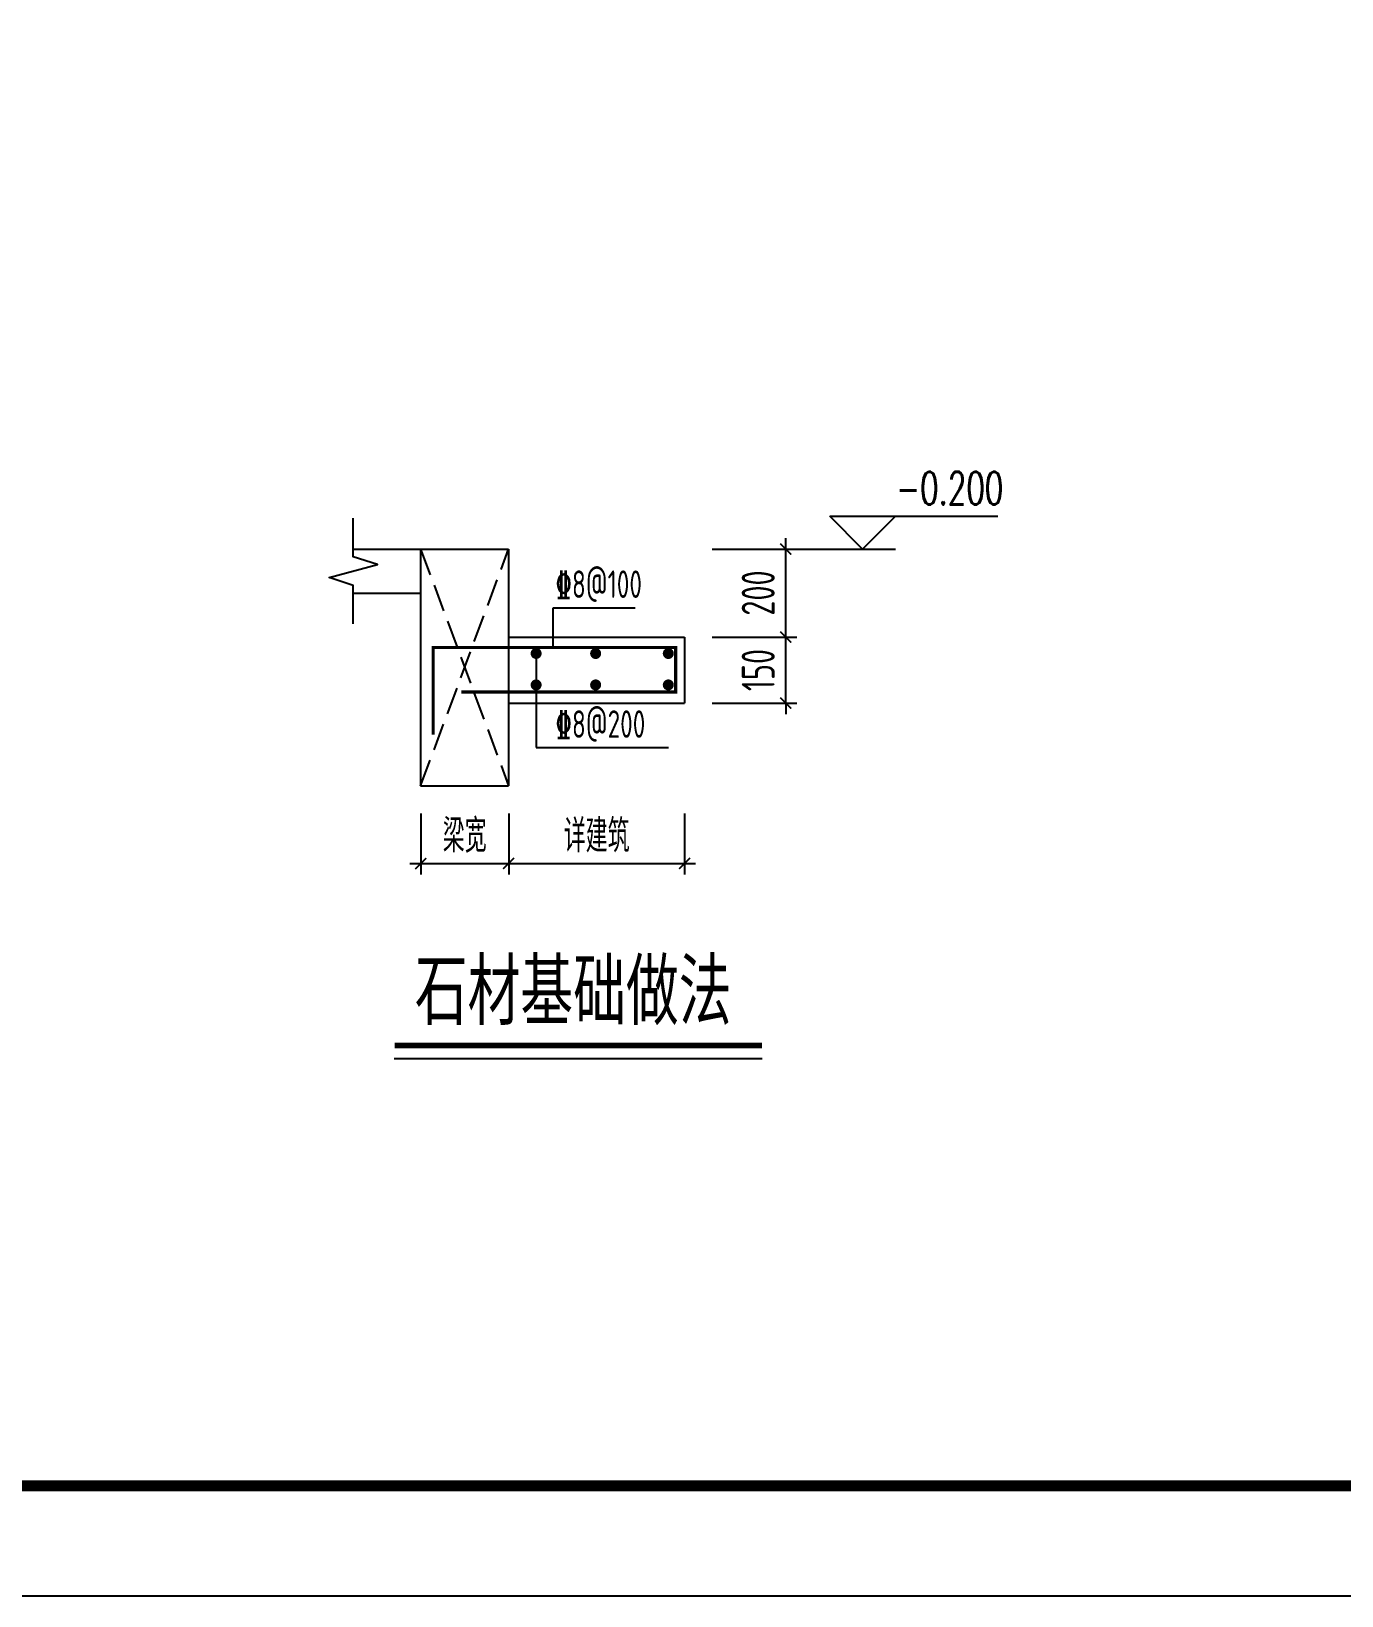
# Model space of a CAD drawing. Extents: x 169490 to 7584583, y -2399407 to 1374371.
# Drawn here: x 3788981 to 3800897, y 721081 to 735305 of the extents above; entities that cross this region are included whole.
import ezdxf

# ---------------------------------------------------------------- set-up
doc = ezdxf.new("R2010")
doc.units = 0
doc.header["$LTSCALE"] = 100
doc.linetypes.add('DASH', pattern=[0.35, 0.25, -0.1])
doc.layers.get('0').update_dxf_attribs({"linetype": 'CONTINUOUS'})
doc.layers.get('DEFPOINTS').update_dxf_attribs({"linetype": 'CONTINUOUS'})
for name, color, linetype in [('DIM_ELEV', 3, 'CONTINUOUS'), ('NUM', 7, 'CONTINUOUS'), ('S-DETL-LINE1', 2, 'CONTINUOUS'), ('S-SLAB-DIM', 92, 'CONTINUOUS'), ('TEXT', 7, 'CONTINUOUS'), ('THIN', 190, 'CONTINUOUS'), ('图框', 140, 'CONTINUOUS')]:
    doc.layers.add(name, color=color, linetype=linetype)
doc.layers.add('rein', color=10, linetype='CONTINUOUS', lineweight=18)
doc.styles.add('_TCH_DIM', font='SIMPLEX', dxfattribs={"bigfont": 'GBCBIG'})
doc.styles.add('TSSD_Dimension', font='Tssdeng.shx', dxfattribs={"width": 0.7, "bigfont": 'tssdchn.shx'})
doc.styles.add('TSSD_REIN', font='tssdeng.shx', dxfattribs={"width": 0.7, "bigfont": 'hztxt.shx'})
doc.dimstyles.new('TSSD_100_100', dxfattribs={"dimtxt": 300, "dimasz": 100, "dimexe": 100, "dimexo": 250, "dimgap": 100, "dimtad": 1, "dimdec": 0, "dimzin": 0, "dimdsep": 46, "dimtxsty": 'TSSD_Dimension', "dimblk": 'ARCHTICK', "dimcen": 0, "dimdle": 100, "dimclrt": 7, "dimadec": 0, "dimazin": 0, "dimtfac": 1, "dimtdec": 0, "dimtix": 1, "dimtmove": 2, "dimatfit": 3, "dimfxl": 1, "dimtolj": 1, "dimtzin": 0, "dimarcsym": 0})
doc.dimstyles.new('TSSD_25_100', dxfattribs={"dimtxt": 300, "dimasz": 100, "dimexe": 100, "dimexo": 250, "dimgap": 100, "dimtad": 1, "dimdec": 0, "dimlfac": 0.25, "dimzin": 0, "dimdsep": 46, "dimtxsty": 'TSSD_Dimension', "dimblk": 'ARCHTICK', "dimcen": 0, "dimdle": 100, "dimclrt": 7, "dimadec": 0, "dimazin": 0, "dimtfac": 1, "dimtdec": 0, "dimtix": 1, "dimtmove": 2, "dimatfit": 3, "dimldrblk": 'ARCHTICK', "dimfxl": 1, "dimtolj": 1, "dimtzin": 0, "dimarcsym": 0})

# ---------------------------------------------------------------- blocks, each defined once
blk = doc.blocks.new('_ARCHTICK')
at = {"const_width": 0.15}
blk.add_lwpolyline([(-0.5, -0.5), (0.5, 0.5)], dxfattribs=at)
blk = doc.blocks.new('*D1193')
at = {"layer": 'DEFPOINTS', "color": 0, "ltscale": 5, "transparency": 16777216}
for p in [(3792522, 728444), (3793322, 728444), (3793322, 727739)]:
    blk.add_point(p, dxfattribs=at)
at = {"layer": 'S-SLAB-DIM', "color": 0, "lineweight": -2, "ltscale": 5, "transparency": 16777216}
for p, q in [((3792522, 728194), (3792522, 727639)), ((3793322, 728194), (3793322, 727639)), ((3792422, 727739), (3793422, 727739))]:
    blk.add_line(p, q, dxfattribs=at)
at = {"layer": 'S-SLAB-DIM', "color": 0, "lineweight": -2, "ltscale": 5, "transparency": 16777216, "xscale": 100, "yscale": 100, "zscale": 100, "rotation": 180}
blk.add_blockref('_ARCHTICK', (3792522, 727739), dxfattribs=at)
at = {"layer": 'S-SLAB-DIM', "color": 0, "lineweight": -2, "ltscale": 5, "transparency": 16777216, "xscale": 100, "yscale": 100, "zscale": 100}
blk.add_blockref('_ARCHTICK', (3793322, 727739), dxfattribs=at)
at = {"layer": 'S-SLAB-DIM', "color": 7, "ltscale": 5, "transparency": 16777216, "insert": (3792922, 727989), "char_height": 300, "attachment_point": 5, "style": 'TSSD_Dimension'}
blk.add_mtext('\\A1;梁宽', dxfattribs=at)
blk = doc.blocks.new('*D1194')
at = {"layer": 'DEFPOINTS', "color": 0, "transparency": 16777216}
for p in [(3793322, 728444), (3794922, 728444), (3794922, 727739)]:
    blk.add_point(p, dxfattribs=at)
at = {"layer": 'S-SLAB-DIM', "color": 0, "lineweight": -2, "transparency": 16777216}
for p, q in [((3793322, 728194), (3793322, 727639)), ((3794922, 728194), (3794922, 727639)), ((3793222, 727739), (3795022, 727739))]:
    blk.add_line(p, q, dxfattribs=at)
at = {"layer": 'S-SLAB-DIM', "color": 0, "lineweight": -2, "transparency": 16777216, "xscale": 100, "yscale": 100, "zscale": 100, "rotation": 180}
blk.add_blockref('_ARCHTICK', (3793322, 727739), dxfattribs=at)
at = {"layer": 'S-SLAB-DIM', "color": 0, "lineweight": -2, "transparency": 16777216, "xscale": 100, "yscale": 100, "zscale": 100}
blk.add_blockref('_ARCHTICK', (3794922, 727739), dxfattribs=at)
at = {"layer": 'S-SLAB-DIM', "color": 7, "transparency": 16777216, "insert": (3794122, 727989), "char_height": 300, "attachment_point": 5, "style": 'TSSD_Dimension'}
blk.add_mtext('\\A1;详建筑', dxfattribs=at)
blk = doc.blocks.new('*D1195')
at = {"layer": 'DEFPOINTS', "color": 0, "transparency": 16777216}
for p in [(3794922, 729798), (3795841, 729798), (3794922, 729198)]:
    blk.add_point(p, dxfattribs=at)
at = {"layer": 'S-SLAB-DIM', "color": 0, "lineweight": -2, "transparency": 16777216}
for p, q in [((3795841, 729798), (3795841, 729898)), ((3795172, 729798), (3795941, 729798)), ((3795841, 729198), (3795841, 729798)), ((3795172, 729198), (3795941, 729198)), ((3795841, 729198), (3795841, 729098))]:
    blk.add_line(p, q, dxfattribs=at)
at = {"layer": 'S-SLAB-DIM', "color": 0, "lineweight": -2, "transparency": 16777216, "xscale": 100, "yscale": 100, "zscale": 100}
for p, rotation in [((3795841, 729798), 270), ((3795841, 729198), 90)]:
    blk.add_blockref('_ARCHTICK', p, dxfattribs=dict(at, rotation=rotation))
at = {"layer": 'S-SLAB-DIM', "color": 7, "transparency": 16777216, "insert": (3795591, 729498), "char_height": 300, "attachment_point": 5, "rotation": 90, "style": 'TSSD_Dimension'}
blk.add_mtext('\\A1;150', dxfattribs=at)
blk = doc.blocks.new('*D1196')
at = {"layer": 'DEFPOINTS', "color": 0, "transparency": 16777216}
for p in [(3794922, 730598), (3795841, 730598), (3794922, 729798)]:
    blk.add_point(p, dxfattribs=at)
at = {"layer": 'S-SLAB-DIM', "color": 0, "lineweight": -2, "transparency": 16777216}
for p, q in [((3795841, 729698), (3795841, 730698)), ((3795172, 730598), (3795941, 730598)), ((3795172, 729798), (3795941, 729798))]:
    blk.add_line(p, q, dxfattribs=at)
at = {"layer": 'S-SLAB-DIM', "color": 0, "lineweight": -2, "transparency": 16777216, "xscale": 100, "yscale": 100, "zscale": 100}
for p, rotation in [((3795841, 730598), 90), ((3795841, 729798), 270)]:
    blk.add_blockref('_ARCHTICK', p, dxfattribs=dict(at, rotation=rotation))
at = {"layer": 'S-SLAB-DIM', "color": 7, "transparency": 16777216, "insert": (3795591, 730198), "char_height": 300, "attachment_point": 5, "rotation": 90, "style": 'TSSD_Dimension'}
blk.add_mtext('\\A1;200', dxfattribs=at)

msp = doc.modelspace()

# ---------------------------------------------------------------- linework, layer by layer
at = {"layer": 'DIM_ELEV'}
for p, q in [((3796540.8, 730597.7), (3796240.8, 730897.7)), ((3796240.8, 730897.7), (3797771.1, 730897.7)), ((3796540.8, 730597.7), (3796840.8, 730897.7)), ((3795840.8, 730597.7), (3796840.8, 730597.7))]:
    msp.add_line(p, q, dxfattribs=at)
at = {"layer": 'NUM'}
msp.add_line((3792281.2, 725964.7), (3795625.8, 725964.7), dxfattribs=at)
at = {"layer": 'NUM', "const_width": 50}
msp.add_lwpolyline([(3792284.3, 726084.4), (3795624.4, 726084.4)], dxfattribs=at)
at = {"layer": 'rein', "const_width": 30}
msp.add_lwpolyline([(3792635.3, 728909.5), (3792635.3, 729702.9), (3794839.5, 729702.9), (3794839.5, 729296.9), (3792891.4, 729296.9)], dxfattribs=at)
at = {"layer": 'rein', "const_width": 50}
for points in [[(3793596.7, 729648.3, -1), (3793546.7, 729648.3, -1)], [(3794137.7, 729648.3, -1), (3794087.7, 729648.3, -1)], [(3794798.5, 729648.3, -1), (3794748.5, 729648.3, -1)], [(3793596.7, 729362.5, -1), (3793546.7, 729362.5, -1)], [(3794137.7, 729362.5, -1), (3794087.7, 729362.5, -1)], [(3794798.5, 729362.5, -1), (3794748.5, 729362.5, -1)]]:
    msp.add_lwpolyline(points, format="xyb", close=True, dxfattribs=at)
at = {"layer": 'S-DETL-LINE1'}
for p, q in [((3791908.4, 730597.7), (3792521.7, 730597.7)), ((3792521.7, 730597.7), (3792521.7, 728443.6)), ((3792521.7, 730597.7), (3793321.7, 730597.7)), ((3793321.7, 730597.7), (3793321.7, 728443.6)), ((3791908.4, 730197.7), (3792521.7, 730197.7)), ((3793321.7, 729797.7), (3794921.7, 729797.7)), ((3794921.7, 729797.7), (3794921.7, 729197.7)), ((3793321.7, 729197.7), (3794921.7, 729197.7)), ((3792521.7, 728443.6), (3793321.7, 728443.6))]:
    msp.add_line(p, q, dxfattribs=at)
at = {"layer": 'S-DETL-LINE1', "linetype": 'DASH', "ltscale": 10}
for p, q in [((3792521.7, 730597.7), (3793321.7, 728443.6)), ((3792521.7, 728443.6), (3793321.7, 730597.7))]:
    msp.add_line(p, q, dxfattribs=at)
at = {"layer": 'TEXT', "color": 62}
for p, q in [((3793726, 729702.9), (3793726, 730064.8)), ((3793726, 730064.8), (3794472.5, 730064.8)), ((3793571.7, 729648.3), (3793571.7, 728792.9)), ((3793571.7, 728792.9), (3794775.7, 728792.9))]:
    msp.add_line(p, q, dxfattribs=at)
at = {"layer": 'THIN', "ltscale": 0.75}
msp.add_lwpolyline([(3791908.4, 729917.7), (3791908.4, 730267.7), (3791688.4, 730337.7), (3792128.4, 730457.7), (3791908.4, 730527.7), (3791908.4, 730877.7)], dxfattribs=at)
at = {"layer": '图框'}
msp.add_lwpolyline([(3753966.7, 721081.4), (3813366.7, 721081.4), (3813366.7, 763081.4), (3753966.7, 763081.4)], close=True, dxfattribs=at)
at = {"layer": '图框', "const_width": 100}
msp.add_lwpolyline([(3756466.7, 722081.4), (3812366.7, 722081.4), (3812366.7, 762081.4), (3756466.7, 762081.4)], close=True, dxfattribs=at)

# ---------------------------------------------------------------- texts
at = {"layer": 'DIM_ELEV', "style": '_TCH_DIM', "width": 0.658824}
msp.add_text('-0.200', height=297.5, dxfattribs=at).set_placement((3796845.1, 731002.7))
at = {"layer": 'TEXT', "color": 62, "style": 'TSSD_REIN', "width": 0.7}
for s, p in [('%%1328@100', (3793747.5, 730153.4, 14.8)), ('%%1328@200', (3793747.5, 728881.6, 14.8))]:
    msp.add_text(s, height=250, dxfattribs=at).set_placement(p)
at = {"layer": 'TEXT', "ltscale": 99, "style": 'TSSD_REIN', "width": 0.8}
msp.add_text('石材基础做法', height=600, dxfattribs=at).set_placement((3792468.4, 726270.3))

# ---------------------------------------------------------------- dimensions: what is measured, and where the dimension line sits
at = {"layer": 'S-SLAB-DIM'}
for base, p1, p2, picture, middle in [((3795840.8, 730597.7), (3794921.7, 729797.7), (3794921.7, 730597.7), '*D1196', (3795590.8, 730197.7)), ((3795840.8, 729797.7), (3794921.7, 729197.7), (3794921.7, 729797.7), '*D1195', (3795590.8, 729497.7))]:
    dim = msp.add_linear_dim(base=base, p1=p1, p2=p2, angle=90, dimstyle='TSSD_25_100', dxfattribs=at)
    dim.commit()
    dim.dimension.update_dxf_attribs({"geometry": picture, "text_midpoint": middle})
at = {"layer": 'S-SLAB-DIM', "ltscale": 5}
dim = msp.add_linear_dim(base=(3793321.7, 727738.6), p1=(3792521.7, 728443.6), p2=(3793321.7, 728443.6), text='梁宽', dimstyle='TSSD_100_100', dxfattribs=at)
dim.commit()
dim.dimension.update_dxf_attribs({"geometry": '*D1193', "text_midpoint": (3792921.7, 727988.6)})
at = {"layer": 'S-SLAB-DIM'}
dim = msp.add_linear_dim(base=(3794921.7, 727738.6), p1=(3793321.7, 728443.6), p2=(3794921.7, 728443.6), text='详建筑', dimstyle='TSSD_25_100', dxfattribs=at)
dim.commit()
dim.dimension.update_dxf_attribs({"geometry": '*D1194', "text_midpoint": (3794121.7, 727988.6)})

doc.saveas('drawing.dxf')
